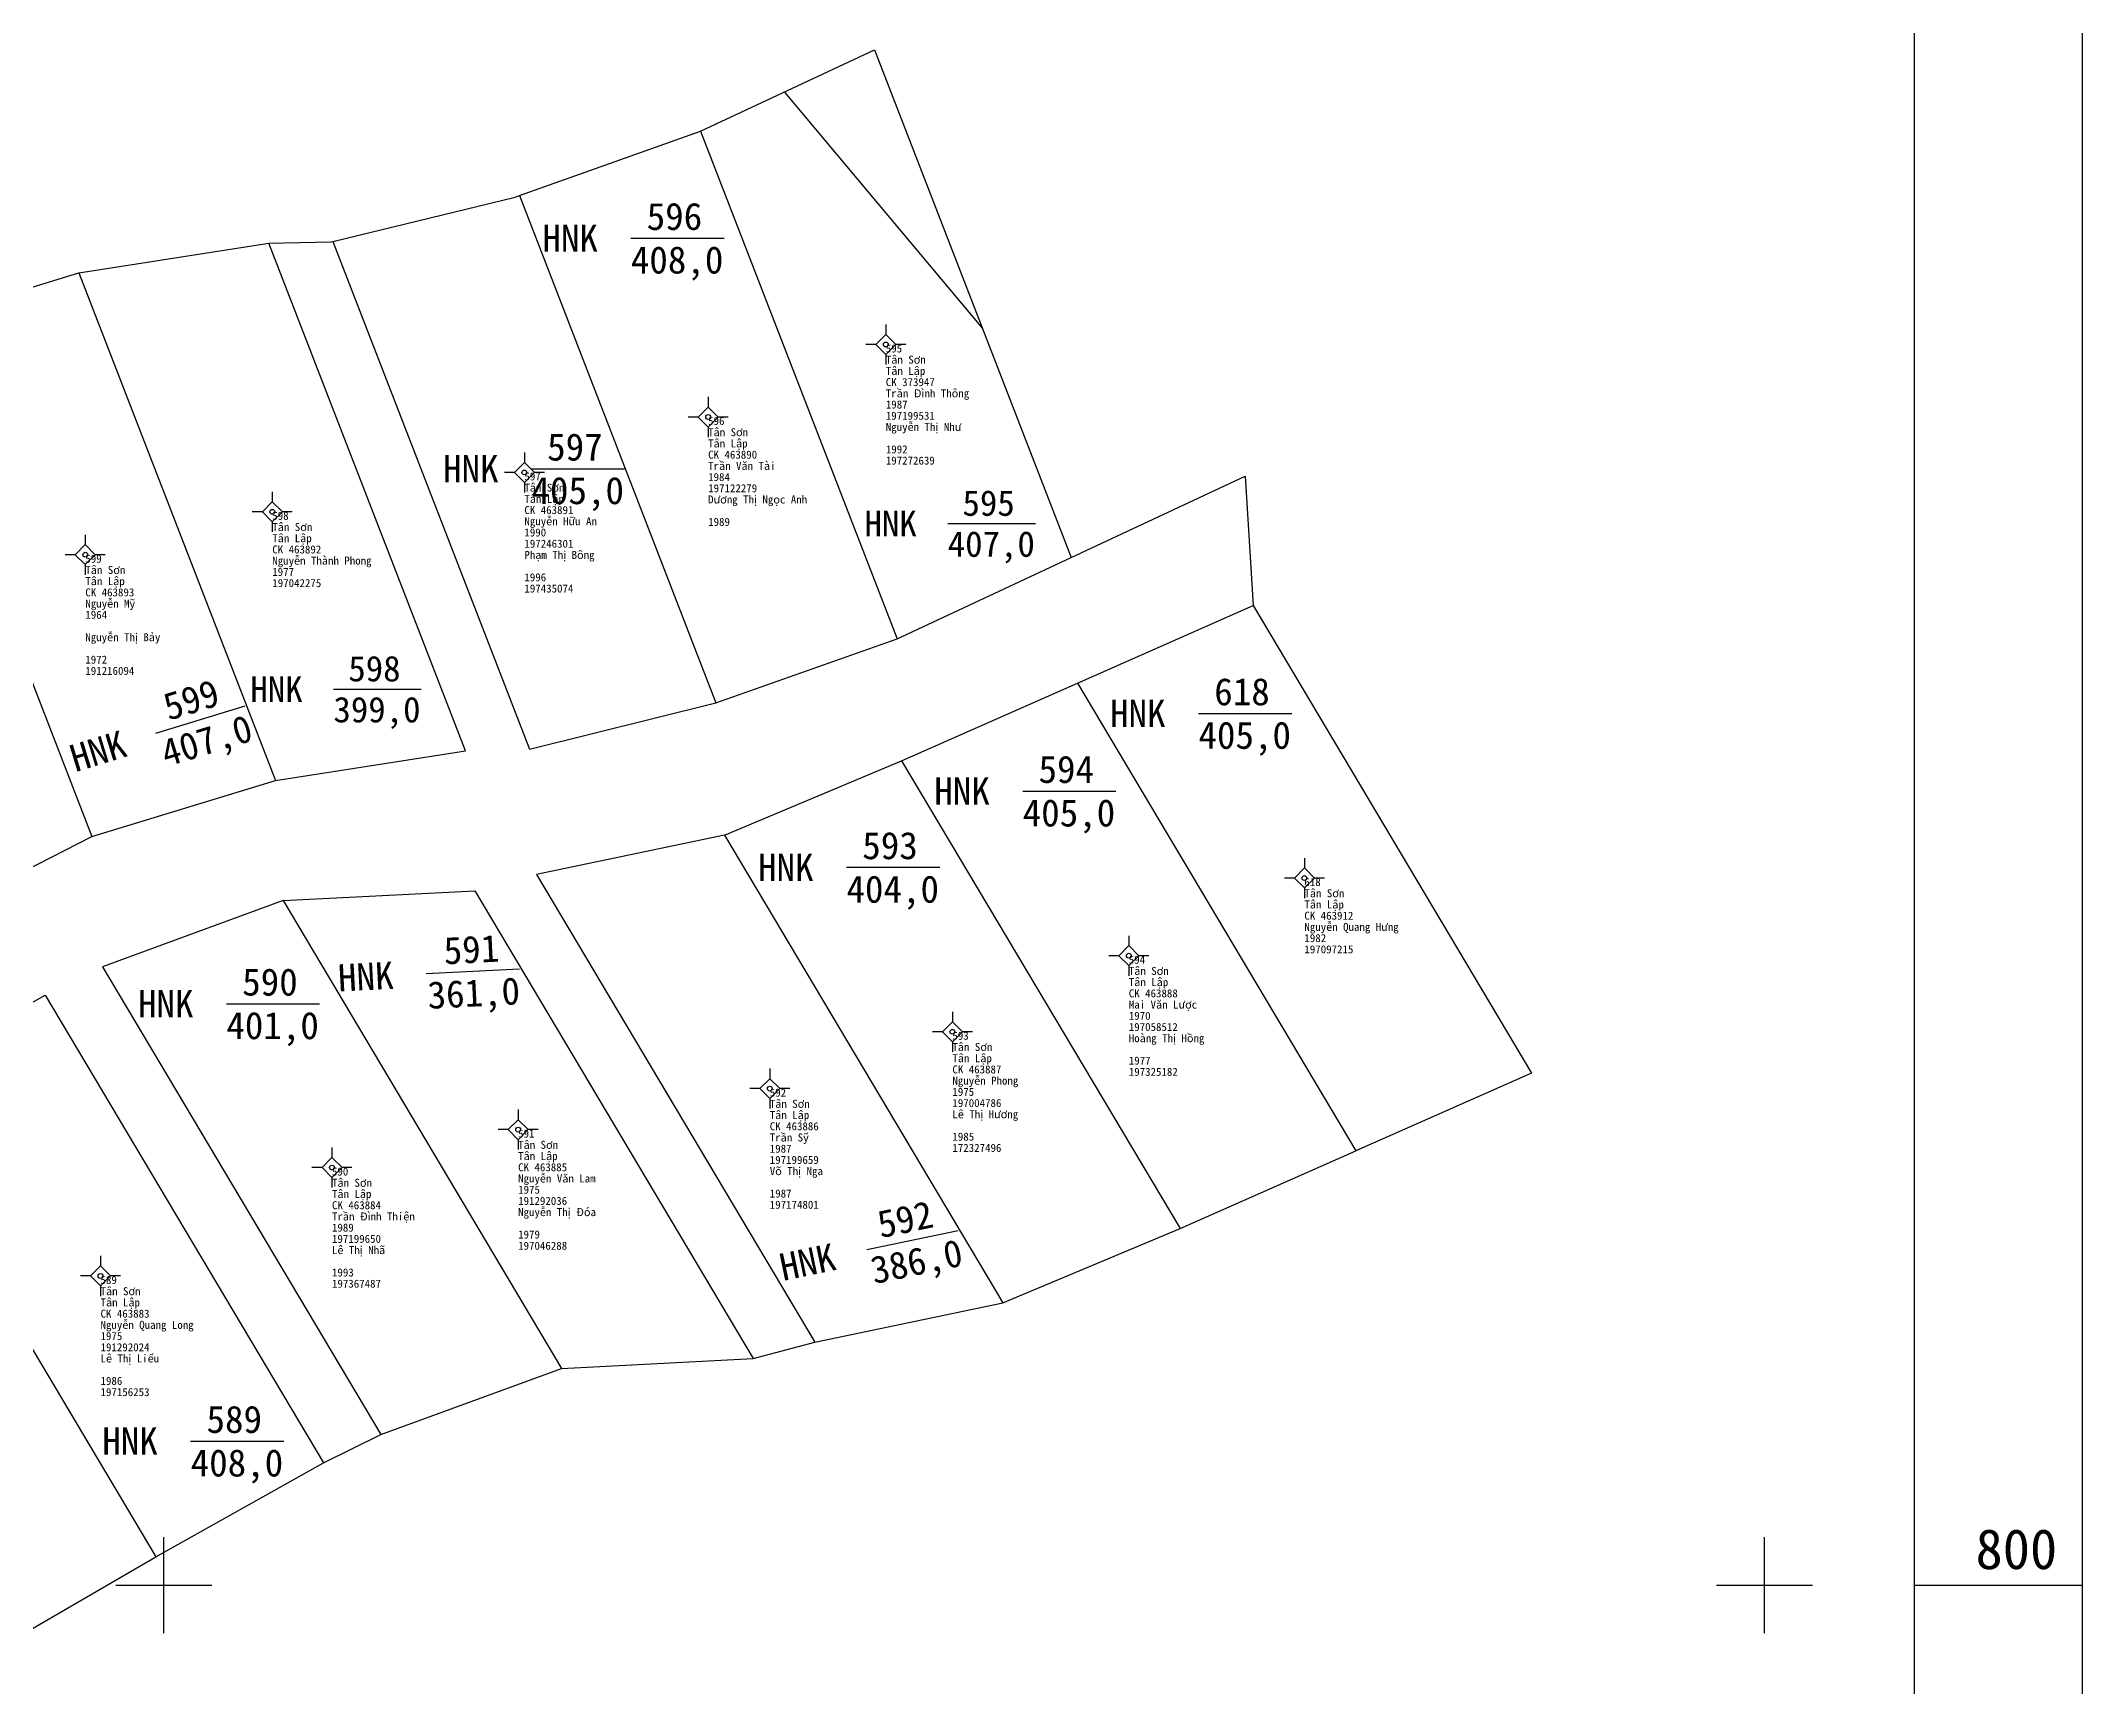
# Model space of a CAD drawing. Extents: x 547873 to 548420, y 1837499 to 1838051.
# Drawn here: x 548292.3 to 548419.9, y 1837793.7 to 1837896.4 of the extents above; entities that cross this region are included whole.
import ezdxf

# ---------------------------------------------------------------- set-up
doc = ezdxf.new("R2010")
doc.units = 0
for name, color, linetype in [('Level 10', 7, 'Continuous'), ('Level 11', 7, 'Continuous'), ('Level 13', 7, 'Continuous'), ('Level 15', 7, 'Continuous'), ('Level 2', 7, 'Continuous'), ('Level 23', 7, 'Continuous'), ('Level 4', 7, 'Continuous'), ('Level 46', 7, 'Continuous'), ('Level 63', 7, 'Continuous')]:
    doc.layers.add(name, color=color, linetype=linetype)

msp = doc.modelspace()

# ---------------------------------------------------------------- linework, layer by layer
at = {"layer": 'Level 10'}
for p, q in [((548333.53, 1837890.78), (548344.4, 1837895.86)), ((548322.22, 1837886.77), (548333.53, 1837890.78)), ((548333.53, 1837890.78), (548345.82, 1837859.08)), ((548322.22, 1837886.77), (548334.5, 1837855.09)), ((548294.7, 1837881.95), (548306.56, 1837883.8)), ((548283.22, 1837878.44), (548294.7, 1837881.95)), ((548294.7, 1837881.95), (548306.99, 1837850.25)), ((548283.22, 1837878.44), (548295.51, 1837846.74)), ((548357.08, 1837856.33), (548374.47, 1837827.12)), ((548346.1, 1837851.48), (548363.5, 1837822.26)), ((548335.04, 1837846.83), (548352.43, 1837817.62)), ((548307.45, 1837842.74), (548324.84, 1837813.53)), ((548282.12, 1837830.97), (548299.51, 1837801.76)), ((548363.5, 1837822.26), (548374.47, 1837827.12)), ((548352.43, 1837817.62), (548363.5, 1837822.26)), ((548340.68, 1837815.17), (548352.43, 1837817.62)), ((548324.84, 1837813.53), (548336.82, 1837814.14)), ((548313.57, 1837809.4), (548324.84, 1837813.53)), ((548299.51, 1837801.76), (548309.98, 1837807.63)), ((548289.12, 1837795.74), (548299.51, 1837801.76))]:
    msp.add_line(p, q, dxfattribs=at)
for points in [[(548310.56, 1837883.9), (548321.95, 1837886.67), (548322.22, 1837886.77)], [(548368.06, 1837861.18), (548385.45, 1837831.97), (548374.47, 1837827.12)]]:
    msp.add_lwpolyline(points, dxfattribs=at)
at = {"layer": 'Level 11'}
for p, q in [((548345.11, 1837878.72), (548345.11, 1837878.09)), ((548344.48, 1837877.47), (548343.86, 1837877.47)), ((548345.11, 1837878.09), (548344.48, 1837877.47)), ((548344.48, 1837877.47), (548345.11, 1837876.84)), ((548345.73, 1837877.47), (548345.11, 1837878.09)), ((548345.11, 1837876.84), (548345.73, 1837877.47)), ((548346.36, 1837877.47), (548345.73, 1837877.47)), ((548345.11, 1837876.84), (548345.11, 1837876.22)), ((548334.01, 1837873.56), (548333.39, 1837872.94)), ((548334.01, 1837874.19), (548334.01, 1837873.56)), ((548334.64, 1837872.94), (548334.01, 1837873.56)), ((548333.39, 1837872.94), (548332.76, 1837872.94)), ((548333.39, 1837872.94), (548334.01, 1837872.31)), ((548334.01, 1837872.31), (548334.64, 1837872.94)), ((548334.01, 1837872.31), (548334.01, 1837871.69)), ((548335.26, 1837872.94), (548334.64, 1837872.94)), ((548322.53, 1837870.1), (548321.91, 1837869.48)), ((548322.53, 1837870.73), (548322.53, 1837870.1)), ((548323.16, 1837869.48), (548322.53, 1837870.1)), ((548321.91, 1837869.48), (548321.28, 1837869.48)), ((548321.91, 1837869.48), (548322.53, 1837868.85)), ((548322.53, 1837868.85), (548323.16, 1837869.48)), ((548322.53, 1837868.85), (548322.53, 1837868.23)), ((548323.78, 1837869.48), (548323.16, 1837869.48)), ((548306.78, 1837867.65), (548306.16, 1837867.02)), ((548306.78, 1837868.27), (548306.78, 1837867.65)), ((548307.41, 1837867.02), (548306.78, 1837867.65)), ((548306.16, 1837867.02), (548305.53, 1837867.02)), ((548306.16, 1837867.02), (548306.78, 1837866.4)), ((548306.78, 1837866.4), (548307.41, 1837867.02)), ((548306.78, 1837866.4), (548306.78, 1837865.77)), ((548308.03, 1837867.02), (548307.41, 1837867.02)), ((548295.1, 1837864.97), (548294.47, 1837864.34)), ((548295.1, 1837865.59), (548295.1, 1837864.97)), ((548295.72, 1837864.34), (548295.1, 1837864.97)), ((548294.47, 1837864.34), (548293.85, 1837864.34)), ((548294.47, 1837864.34), (548295.1, 1837863.72)), ((548295.1, 1837863.72), (548295.72, 1837864.34)), ((548295.1, 1837863.72), (548295.1, 1837863.09)), ((548296.35, 1837864.34), (548295.72, 1837864.34)), ((548371.26, 1837844.78), (548370.64, 1837844.15)), ((548371.26, 1837845.4), (548371.26, 1837844.78)), ((548371.89, 1837844.15), (548371.26, 1837844.78)), ((548370.64, 1837844.15), (548370.01, 1837844.15)), ((548370.64, 1837844.15), (548371.26, 1837843.53)), ((548371.26, 1837843.53), (548371.89, 1837844.15)), ((548371.26, 1837843.53), (548371.26, 1837842.9)), ((548372.51, 1837844.15), (548371.89, 1837844.15)), ((548360.29, 1837840.55), (548360.29, 1837839.93)), ((548359.67, 1837839.3), (548359.04, 1837839.3)), ((548360.29, 1837839.93), (548359.67, 1837839.3)), ((548359.67, 1837839.3), (548360.29, 1837838.68)), ((548360.92, 1837839.3), (548360.29, 1837839.93)), ((548360.29, 1837838.68), (548360.92, 1837839.3)), ((548361.54, 1837839.3), (548360.92, 1837839.3)), ((548360.29, 1837838.68), (548360.29, 1837838.05)), ((548349.27, 1837835.8), (548349.27, 1837835.18)), ((548348.65, 1837834.55), (548348.02, 1837834.55)), ((548349.27, 1837835.18), (548348.65, 1837834.55)), ((548348.65, 1837834.55), (548349.27, 1837833.93)), ((548349.9, 1837834.55), (548349.27, 1837835.18)), ((548349.27, 1837833.93), (548349.9, 1837834.55)), ((548350.52, 1837834.55), (548349.9, 1837834.55)), ((548349.27, 1837833.93), (548349.27, 1837833.3)), ((548337.86, 1837831.62), (548337.23, 1837831)), ((548337.86, 1837832.25), (548337.86, 1837831.62)), ((548338.48, 1837831), (548337.86, 1837831.62)), ((548337.23, 1837831), (548336.61, 1837831)), ((548337.23, 1837831), (548337.86, 1837830.38)), ((548337.86, 1837830.38), (548338.48, 1837831)), ((548337.86, 1837830.38), (548337.86, 1837829.75)), ((548339.11, 1837831), (548338.48, 1837831)), ((548322.14, 1837829.06), (548321.52, 1837828.44)), ((548322.14, 1837829.69), (548322.14, 1837829.06)), ((548322.77, 1837828.44), (548322.14, 1837829.06)), ((548321.52, 1837828.44), (548320.89, 1837828.44)), ((548321.52, 1837828.44), (548322.14, 1837827.81)), ((548322.14, 1837827.81), (548322.77, 1837828.44)), ((548322.14, 1837827.81), (548322.14, 1837827.19)), ((548323.39, 1837828.44), (548322.77, 1837828.44)), ((548310.51, 1837826.7), (548309.89, 1837826.07)), ((548310.51, 1837827.32), (548310.51, 1837826.7)), ((548311.14, 1837826.07), (548310.51, 1837826.7)), ((548309.89, 1837826.07), (548309.26, 1837826.07)), ((548309.89, 1837826.07), (548310.51, 1837825.45)), ((548310.51, 1837825.45), (548311.14, 1837826.07)), ((548310.51, 1837825.45), (548310.51, 1837824.82)), ((548311.76, 1837826.07), (548311.14, 1837826.07)), ((548296.05, 1837820.55), (548296.05, 1837819.93)), ((548295.43, 1837819.3), (548294.8, 1837819.3)), ((548296.05, 1837819.93), (548295.43, 1837819.3)), ((548295.43, 1837819.3), (548296.05, 1837818.68)), ((548296.68, 1837819.3), (548296.05, 1837819.93)), ((548296.05, 1837818.68), (548296.68, 1837819.3)), ((548297.3, 1837819.3), (548296.68, 1837819.3)), ((548296.05, 1837818.68), (548296.05, 1837818.05))]:
    msp.add_line(p, q, dxfattribs=at)
for centre in [(548345.11, 1837877.47), (548334.01, 1837872.94), (548322.53, 1837869.48), (548306.78, 1837867.02), (548295.1, 1837864.34), (548371.26, 1837844.15), (548360.29, 1837839.3), (548349.27, 1837834.55), (548337.86, 1837831), (548322.14, 1837828.44), (548310.51, 1837826.07), (548296.05, 1837819.3)]:
    msp.add_circle(centre, 0.15, dxfattribs=at)
at = {"layer": 'Level 13'}
for p, q in [((548329.18, 1837884.11), (548335.01, 1837884.11)), ((548322.97, 1837869.71), (548328.79, 1837869.71)), ((548348.98, 1837866.29), (548354.46, 1837866.29)), ((548310.6, 1837855.95), (548316.09, 1837855.95)), ((548299.51, 1837853.19), (548305.08, 1837854.9)), ((548364.64, 1837854.43), (548370.47, 1837854.43)), ((548353.66, 1837849.58), (548359.49, 1837849.58)), ((548342.65, 1837844.82), (548348.48, 1837844.82)), ((548316.4, 1837838.19), (548322.22, 1837838.49)), ((548303.91, 1837836.3), (548309.74, 1837836.3)), ((548343.92, 1837820.95), (548349.63, 1837822.14)), ((548301.68, 1837808.99), (548307.51, 1837808.99))]:
    msp.add_line(p, q, dxfattribs=at)
at = {"layer": 'Level 23'}
for p, q in [((548344.4, 1837895.86), (548356.69, 1837864.16)), ((548345.82, 1837859.08), (548356.69, 1837864.16)), ((548357.08, 1837856.33), (548368.06, 1837861.18)), ((548334.5, 1837855.09), (548345.82, 1837859.08)), ((548346.1, 1837851.48), (548357.08, 1837856.33)), ((548335.04, 1837846.83), (548346.1, 1837851.48)), ((548295.51, 1837846.74), (548306.99, 1837850.25)), ((548284.82, 1837841.3), (548295.51, 1837846.74)), ((548336.82, 1837814.14), (548340.68, 1837815.17)), ((548309.98, 1837807.63), (548313.57, 1837809.4))]:
    msp.add_line(p, q, dxfattribs=at)
for points in [[(548306.56, 1837883.8), (548310.43, 1837883.87), (548310.56, 1837883.9)], [(548306.99, 1837850.25), (548318.85, 1837852.1), (548306.56, 1837883.8)], [(548310.56, 1837883.9), (548322.85, 1837852.2), (548334.5, 1837855.09)], [(548356.69, 1837864.16), (548367.56, 1837869.24), (548368.06, 1837861.18)], [(548335.04, 1837846.83), (548323.29, 1837844.38), (548340.68, 1837815.17)], [(548307.45, 1837842.74), (548319.43, 1837843.35), (548336.82, 1837814.14)], [(548307.45, 1837842.74), (548296.18, 1837838.61), (548313.57, 1837809.4)], [(548282.12, 1837830.97), (548292.59, 1837836.84), (548309.98, 1837807.63)]]:
    msp.add_lwpolyline(points, dxfattribs=at)
at = {"layer": 'Level 46'}
msp.add_lwpolyline([(548338.78, 1837893.23), (548351.15, 1837878.46)], dxfattribs=at)
at = {"layer": 'Level 63'}
for p, q in [((548300, 1837797), (548300, 1837803)), ((548400, 1837797), (548400, 1837803)), ((548297, 1837800), (548303, 1837800)), ((548397, 1837800), (548403, 1837800)), ((548409.35, 1837800), (548419.85, 1837800))]:
    msp.add_line(p, q, dxfattribs=at)
for points in [[(547873.07, 1838025.96), (548419.85, 1838025.96), (548419.85, 1837499.44), (547873.07, 1837499.44), (547873.07, 1838025.96)], [(547883.57, 1838015.46), (548409.35, 1838015.46), (548409.35, 1837509.94), (547883.57, 1837509.94), (547883.57, 1838015.46)]]:
    msp.add_lwpolyline(points, dxfattribs=at)

# ---------------------------------------------------------------- texts
at = {"layer": 'Level 13'}
for s, height, p in [('596', 1.7, (548330.17, 1837884.62)), ('597', 1.7, (548323.95, 1837870.22)), ('595', 1.6, (548349.9, 1837866.77)), ('618', 1.7, (548365.63, 1837854.94)), ('594', 1.7, (548354.65, 1837850.09)), ('593', 1.7, (548343.64, 1837845.33)), ('590', 1.7, (548304.9, 1837836.81)), ('589', 1.7, (548302.67, 1837809.5))]:
    msp.add_text(s, height=height, dxfattribs=at).set_placement(p)
for s, height, rotation, p in [('598', 1.6, 360, (548311.53, 1837856.43)), ('599', 1.7, 17.001, (548300.3, 1837853.97)), ('591', 1.7, 2.9149, (548317.53, 1837838.76)), ('592', 1.7, 11.778, (548344.79, 1837821.66))]:
    msp.add_text(s, height=height, rotation=rotation, dxfattribs=at).set_placement(p)
at = {"layer": 'Level 15'}
for s, p in [('595', (548345.11, 1837876.97)), ('Tân Sơn', (548345.11, 1837876.27)), ('Tân Lập', (548345.11, 1837875.57)), ('CK 373947', (548345.11, 1837874.87)), ('Trần Đình Thông', (548345.11, 1837874.17)), ('1987', (548345.11, 1837873.47)), ('596', (548334.01, 1837872.44)), ('Tân Sơn', (548334.01, 1837871.74)), ('197199531', (548345.11, 1837872.77)), ('Nguyễn Thị Như', (548345.11, 1837872.07)), ('Tân Lập', (548334.01, 1837871.04)), ('1992', (548345.11, 1837870.67)), ('Trần Văn Tài', (548334.01, 1837869.64)), ('CK 463890', (548334.01, 1837870.34)), ('197272639', (548345.11, 1837869.97)), ('597', (548322.53, 1837868.98)), ('Tân Sơn', (548322.53, 1837868.28)), ('1984', (548334.01, 1837868.94)), ('197122279', (548334.01, 1837868.24)), ('Tân Lập', (548322.53, 1837867.58)), ('CK 463891', (548322.53, 1837866.88)), ('Dương Thị Ngọc Anh', (548334.01, 1837867.54)), ('598', (548306.78, 1837866.52)), ('Tân Sơn', (548306.78, 1837865.82)), ('Nguyễn Hữu An', (548322.53, 1837866.18)), ('1990', (548322.53, 1837865.48)), ('1989', (548334.01, 1837866.14)), ('Tân Lập', (548306.78, 1837865.12)), ('CK 463892', (548306.78, 1837864.42)), ('197246301', (548322.53, 1837864.78)), ('Phạm Thị Bông', (548322.53, 1837864.08)), ('599', (548295.1, 1837863.84)), ('Tân Sơn', (548295.1, 1837863.14)), ('Nguyễn Thành Phong', (548306.78, 1837863.72)), ('1977', (548306.78, 1837863.02)), ('Tân Lập', (548295.1, 1837862.44)), ('CK 463893', (548295.1, 1837861.74)), ('197042275', (548306.78, 1837862.32)), ('1996', (548322.53, 1837862.68)), ('197435074', (548322.53, 1837861.98)), ('Nguyễn Mỹ', (548295.1, 1837861.04)), ('1964', (548295.1, 1837860.34)), ('Nguyễn Thị Bảy', (548295.1, 1837858.94)), ('1972', (548295.1, 1837857.54)), ('191216094', (548295.1, 1837856.84)), ('Tân Sơn', (548371.26, 1837842.95)), ('618', (548371.26, 1837843.65)), ('Tân Lập', (548371.26, 1837842.25)), ('CK 463912', (548371.26, 1837841.55)), ('Nguyễn Quang Hưng', (548371.26, 1837840.85)), ('1982', (548371.26, 1837840.15)), ('594', (548360.29, 1837838.8)), ('197097215', (548371.26, 1837839.45)), ('Tân Sơn', (548360.29, 1837838.1)), ('Tân Lập', (548360.29, 1837837.4)), ('CK 463888', (548360.29, 1837836.7)), ('Mai Văn Lược', (548360.29, 1837836)), ('1970', (548360.29, 1837835.3)), ('593', (548349.27, 1837834.05)), ('197058512', (548360.29, 1837834.6)), ('Hoàng Thị Hồng', (548360.29, 1837833.9)), ('Tân Sơn', (548349.27, 1837833.35)), ('Tân Lập', (548349.27, 1837832.65)), ('1977', (548360.29, 1837832.5)), ('CK 463887', (548349.27, 1837831.95)), ('Nguyễn Phong', (548349.27, 1837831.25)), ('197325182', (548360.29, 1837831.8)), ('592', (548337.86, 1837830.5)), ('Tân Sơn', (548337.86, 1837829.8)), ('1975', (548349.27, 1837830.55)), ('197004786', (548349.27, 1837829.85)), ('Tân Lập', (548337.86, 1837829.1)), ('CK 463886', (548337.86, 1837828.4)), ('Lê Thị Hương', (548349.27, 1837829.15)), ('591', (548322.14, 1837827.94)), ('Tân Sơn', (548322.14, 1837827.24)), ('Trần Sỹ', (548337.86, 1837827.7)), ('1985', (548349.27, 1837827.75)), ('Tân Lập', (548322.14, 1837826.54)), ('CK 463885', (548322.14, 1837825.84)), ('1987', (548337.86, 1837827)), ('197199659', (548337.86, 1837826.3)), ('172327496', (548349.27, 1837827.05)), ('590', (548310.51, 1837825.57)), ('Tân Sơn', (548310.51, 1837824.87)), ('Nguyễn Văn Lam', (548322.14, 1837825.14)), ('Võ Thị Nga', (548337.86, 1837825.6)), ('Tân Lập', (548310.51, 1837824.17)), ('CK 463884', (548310.51, 1837823.47)), ('1975', (548322.14, 1837824.44)), ('191292036', (548322.14, 1837823.74)), ('1987', (548337.86, 1837824.2)), ('197174801', (548337.86, 1837823.5)), ('Trần Đình Thiện', (548310.51, 1837822.77)), ('1989', (548310.51, 1837822.07)), ('Nguyễn Thị Đóa', (548322.14, 1837823.04)), ('197199650', (548310.51, 1837821.37)), ('1979', (548322.14, 1837821.64)), ('197046288', (548322.14, 1837820.94)), ('Lê Thị Nhã', (548310.51, 1837820.67)), ('589', (548296.05, 1837818.8)), ('1993', (548310.51, 1837819.27)), ('197367487', (548310.51, 1837818.57)), ('Tân Sơn', (548296.05, 1837818.1)), ('Tân Lập', (548296.05, 1837817.4)), ('CK 463883', (548296.05, 1837816.7)), ('Nguyễn Quang Long', (548296.05, 1837816)), ('1975', (548296.05, 1837815.3)), ('191292024', (548296.05, 1837814.6)), ('Lê Thị Liểu', (548296.05, 1837813.9)), ('1986', (548296.05, 1837812.5)), ('197156253', (548296.05, 1837811.8))]:
    msp.add_text(s, height=0.5, dxfattribs=at).set_placement(p)
at = {"layer": 'Level 2'}
for height, p in [(1.7, (548323.66, 1837883.26)), (1.7, (548317.45, 1837868.86)), (1.6, (548343.78, 1837865.49)), (1.7, (548359.12, 1837853.58)), (1.7, (548348.14, 1837848.73)), (1.7, (548337.13, 1837843.97)), (1.7, (548298.39, 1837835.45)), (1.7, (548296.16, 1837808.14))]:
    msp.add_text('HNK', height=height, dxfattribs=at).set_placement(p)
for height, rotation, p in [(1.6, 360, (548305.41, 1837855.15)), (1.7, 17.001, (548294.48, 1837850.76)), (1.7, 2.9149, (548310.93, 1837837.06)), (1.7, 11.778, (548338.69, 1837818.99))]:
    msp.add_text('HNK', height=height, rotation=rotation, dxfattribs=at).set_placement(p)
at = {"layer": 'Level 4'}
for s, height, p in [('408,0', 1.7, (548329.18, 1837881.9)), ('405,0', 1.7, (548322.97, 1837867.5)), ('407,0', 1.6, (548348.98, 1837864.21)), ('405,0', 1.7, (548364.64, 1837852.22)), ('405,0', 1.7, (548353.66, 1837847.37)), ('404,0', 1.7, (548342.65, 1837842.61)), ('401,0', 1.7, (548303.91, 1837834.09)), ('408,0', 1.7, (548301.68, 1837806.78))]:
    msp.add_text(s, height=height, dxfattribs=at).set_placement(p)
for s, height, rotation, p in [('399,0', 1.6, 360, (548310.6, 1837853.87)), ('407,0', 1.7, 17.001, (548300.16, 1837851.08)), ('361,0', 1.7, 2.9149, (548316.52, 1837835.98)), ('386,0', 1.7, 11.778, (548344.37, 1837818.79))]:
    msp.add_text(s, height=height, rotation=rotation, dxfattribs=at).set_placement(p)
at = {"layer": 'Level 63'}
msp.add_text('800', height=2.5, dxfattribs=at).set_placement((548413.19, 1837801))

doc.saveas('drawing.dxf')
